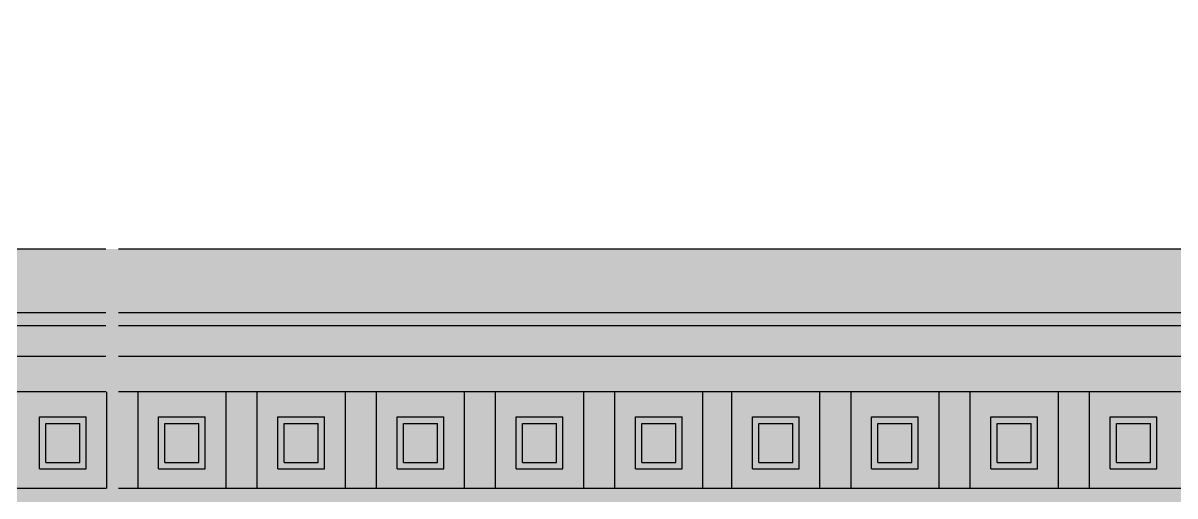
# Model space of a CAD drawing. Header units: metres. Extents: x 11 to 190, y 38 to 70.
# Drawn here: x 85.86 to 94.95, y 57.65 to 61.38 of the extents above; entities that cross this region are included whole.
import ezdxf

# ---------------------------------------------------------------- set-up
doc = ezdxf.new("R2010")
doc.units = ezdxf.units.M
doc.header["$LTSCALE"] = 0.01
doc.linetypes.add('AUSGEZOGEN', pattern=[1000, 1000, 0])
for name, color, linetype in [('A_Schraff_Dach', 17, 'CONTINUOUS'), ('A_Schraff_Sims', 17, 'CONTINUOUS'), ('A_Schraff_Stuck', 23, 'CONTINUOUS'), ('A_Stuck_am_dach', 2, 'CONTINUOUS'), ('FASSADE', 7, 'AUSGEZOGEN')]:
    doc.layers.add(name, color=color, linetype=linetype)

msp = doc.modelspace()

# ---------------------------------------------------------------- hatches: boundary and pattern name
at = {"layer": 'A_Schraff_Dach'}
h = msp.add_hatch(color=256, dxfattribs=at)
h.paths.add_polyline_path([(116.8174, 59.5944), (59.2, 59.5944), (55.0967, 59.5944), (38.1918, 59.5944), (31.5918, 59.0924), (55.8652, 59.0924), (58.5254, 59.0924), (59.2, 59.0924), (116.8174, 59.0924)])
h.paths.add_polyline_path([(85.0733, 60.7021), (82.2653, 60.7041), (82.2653, 59.5944), (85.0733, 59.5944)])
h.paths.add_polyline_path([(112.2473, 61.3701), (111.1983, 61.3761), (111.1983, 59.5944), (112.2473, 59.5944)])
h = msp.add_hatch(color=11, dxfattribs=at)
h.paths.add_polyline_path([(111.1579, 59.0924), (58.4315, 59.0924), (58.4315, 58.9894), (58.5254, 58.9894), (59.2, 58.9894), (111.1579, 58.9894)])
h.paths.add_polyline_path([(111.1079, 58.9894), (58.4815, 58.9894), (58.5192, 58.7474), (59.2, 58.7474), (111.0701, 58.7474)])
for color, points in [(11, [(111.1579, 59.0924), (58.4315, 59.0924), (58.4315, 58.9894), (58.5254, 58.9894), (59.2, 58.9894), (111.1579, 58.9894)]), (256, [(110.4652, 58.7474), (59.1146, 58.7474), (59.2, 58.4684), (110.3798, 58.4684)])]:
    msp.add_hatch(color=color, dxfattribs=at).paths.add_polyline_path(points)
at = {"layer": 'A_Schraff_Sims'}
h = msp.add_hatch(color=256, dxfattribs=at)
h.paths.add_polyline_path([(116.8174, 57.7074), (31.2333, 57.7074), (31.2333, 57.5884), (116.8174, 57.5884)])
h.paths.add_polyline_path([(55.2457, 43.3502), (55.2567, 43.4344), (55.1167, 43.4844), (31.2803, 43.4844), (31.1403, 43.4344), (31.1513, 43.3502)])
at = {"layer": 'A_Schraff_Stuck'}
msp.add_hatch(color=256, dxfattribs=at).paths.add_polyline_path([(31.4023, 58.4684), (31.4023, 57.7074), (116.8174, 57.7074), (116.8174, 58.4684)])

# ---------------------------------------------------------------- linework, layer by layer
at = {"layer": 'A_Stuck_am_dach'}
for p, q in [((86.5234, 58.4684), (86.5234, 57.7074)), ((86.7684, 58.4684), (86.7684, 57.7074)), ((87.4634, 58.4684), (87.4634, 57.7074)), ((87.7084, 58.4684), (87.7084, 57.7074)), ((88.4034, 58.4684), (88.4034, 57.7074)), ((88.6484, 58.4684), (88.6484, 57.7074)), ((89.3434, 58.4684), (89.3434, 57.7074)), ((89.5884, 58.4684), (89.5884, 57.7074)), ((90.2834, 58.4684), (90.2834, 57.7074)), ((90.5284, 58.4684), (90.5284, 57.7074)), ((91.2234, 58.4684), (91.2234, 57.7074)), ((91.4514, 58.4684), (91.4514, 57.7074)), ((92.1464, 58.4684), (92.1464, 57.7074)), ((92.3914, 58.4684), (92.3914, 57.7074)), ((93.0864, 58.4684), (93.0864, 57.7074)), ((93.3314, 58.4684), (93.3314, 57.7074)), ((94.0264, 58.4684), (94.0264, 57.7074)), ((94.2714, 58.4684), (94.2714, 57.7074)), ((85.9934, 58.2704), (86.3614, 58.2704)), ((85.9934, 57.8614), (85.9934, 58.2704)), ((86.3614, 57.8614), (86.3614, 58.2704)), ((86.9334, 57.8614), (86.9334, 58.2704)), ((86.9334, 58.2704), (87.3014, 58.2704)), ((87.3014, 57.8614), (87.3014, 58.2704)), ((87.8734, 57.8614), (87.8734, 58.2704)), ((87.8734, 58.2704), (88.2414, 58.2704)), ((88.2414, 57.8614), (88.2414, 58.2704)), ((88.8134, 57.8614), (88.8134, 58.2704)), ((88.8134, 58.2704), (89.1814, 58.2704)), ((89.1814, 57.8614), (89.1814, 58.2704)), ((89.7534, 57.8614), (89.7534, 58.2704)), ((89.7534, 58.2704), (90.1214, 58.2704)), ((90.1214, 57.8614), (90.1214, 58.2704)), ((90.6934, 57.8614), (90.6934, 58.2704)), ((90.6934, 58.2704), (91.0614, 58.2704)), ((91.0614, 57.8614), (91.0614, 58.2704)), ((91.6164, 57.8614), (91.6164, 58.2704)), ((91.6164, 58.2704), (91.9844, 58.2704)), ((91.9844, 57.8614), (91.9844, 58.2704)), ((92.5564, 57.8614), (92.5564, 58.2704)), ((92.5564, 58.2704), (92.9244, 58.2704)), ((92.9244, 57.8614), (92.9244, 58.2704)), ((93.4964, 58.2704), (93.8644, 58.2704)), ((93.4964, 57.8614), (93.4964, 58.2704)), ((93.8644, 57.8614), (93.8644, 58.2704)), ((94.4364, 58.2704), (94.8044, 58.2704)), ((94.4364, 57.8614), (94.4364, 58.2704)), ((94.8044, 57.8614), (94.8044, 58.2704)), ((86.0434, 58.2204), (86.3114, 58.2204)), ((86.0434, 57.9114), (86.0434, 58.2204)), ((86.3114, 57.9114), (86.3114, 58.2204)), ((86.9834, 57.9114), (86.9834, 58.2204)), ((86.9834, 58.2204), (87.2514, 58.2204)), ((87.2514, 57.9114), (87.2514, 58.2204)), ((87.9234, 58.2204), (88.1914, 58.2204)), ((87.9234, 57.9114), (87.9234, 58.2204)), ((88.1914, 57.9114), (88.1914, 58.2204)), ((88.8634, 58.2204), (89.1314, 58.2204)), ((88.8634, 57.9114), (88.8634, 58.2204)), ((89.1314, 57.9114), (89.1314, 58.2204)), ((89.8034, 57.9114), (89.8034, 58.2204)), ((89.8034, 58.2204), (90.0714, 58.2204)), ((90.0714, 57.9114), (90.0714, 58.2204)), ((90.7434, 57.9114), (90.7434, 58.2204)), ((90.7434, 58.2204), (91.0114, 58.2204)), ((91.0114, 57.9114), (91.0114, 58.2204)), ((91.6664, 58.2204), (91.9344, 58.2204)), ((91.6664, 57.9114), (91.6664, 58.2204)), ((91.9344, 57.9114), (91.9344, 58.2204)), ((92.6064, 57.9114), (92.6064, 58.2204)), ((92.6064, 58.2204), (92.8744, 58.2204)), ((92.8744, 57.9114), (92.8744, 58.2204)), ((93.5464, 58.2204), (93.8144, 58.2204)), ((93.5464, 57.9114), (93.5464, 58.2204)), ((93.8144, 57.9114), (93.8144, 58.2204)), ((94.4864, 58.2204), (94.7544, 58.2204)), ((94.4864, 57.9114), (94.4864, 58.2204)), ((94.7544, 57.9114), (94.7544, 58.2204)), ((86.0434, 57.9114), (86.3114, 57.9114)), ((86.9834, 57.9114), (87.2514, 57.9114)), ((87.9234, 57.9114), (88.1914, 57.9114)), ((88.8634, 57.9114), (89.1314, 57.9114)), ((89.8034, 57.9114), (90.0714, 57.9114)), ((90.7434, 57.9114), (91.0114, 57.9114)), ((91.6664, 57.9114), (91.9344, 57.9114)), ((92.6064, 57.9114), (92.8744, 57.9114)), ((93.5464, 57.9114), (93.8144, 57.9114)), ((94.4864, 57.9114), (94.7544, 57.9114)), ((85.9934, 57.8614), (86.3614, 57.8614)), ((86.9334, 57.8614), (87.3014, 57.8614)), ((87.8734, 57.8614), (88.2414, 57.8614)), ((88.8134, 57.8614), (89.1814, 57.8614)), ((89.7534, 57.8614), (90.1214, 57.8614)), ((90.6934, 57.8614), (91.0614, 57.8614)), ((91.6164, 57.8614), (91.9844, 57.8614)), ((92.5564, 57.8614), (92.9244, 57.8614)), ((93.4964, 57.8614), (93.8644, 57.8614)), ((94.4364, 57.8614), (94.8044, 57.8614))]:
    msp.add_line(p, q, dxfattribs=at)
at = {"layer": 'FASSADE'}
for p, q in [((116.8174, 59.5944), (59.2, 59.5944)), ((116.8174, 59.0924), (58.4315, 59.0924)), ((116.8174, 58.9894), (58.4315, 58.9894)), ((116.8174, 58.7474), (58.5192, 58.7474)), ((116.8174, 58.4684), (59.2, 58.4684)), ((116.8174, 57.7074), (59.133, 57.7074))]:
    msp.add_line(p, q, dxfattribs=at)

doc.saveas('drawing.dxf')
